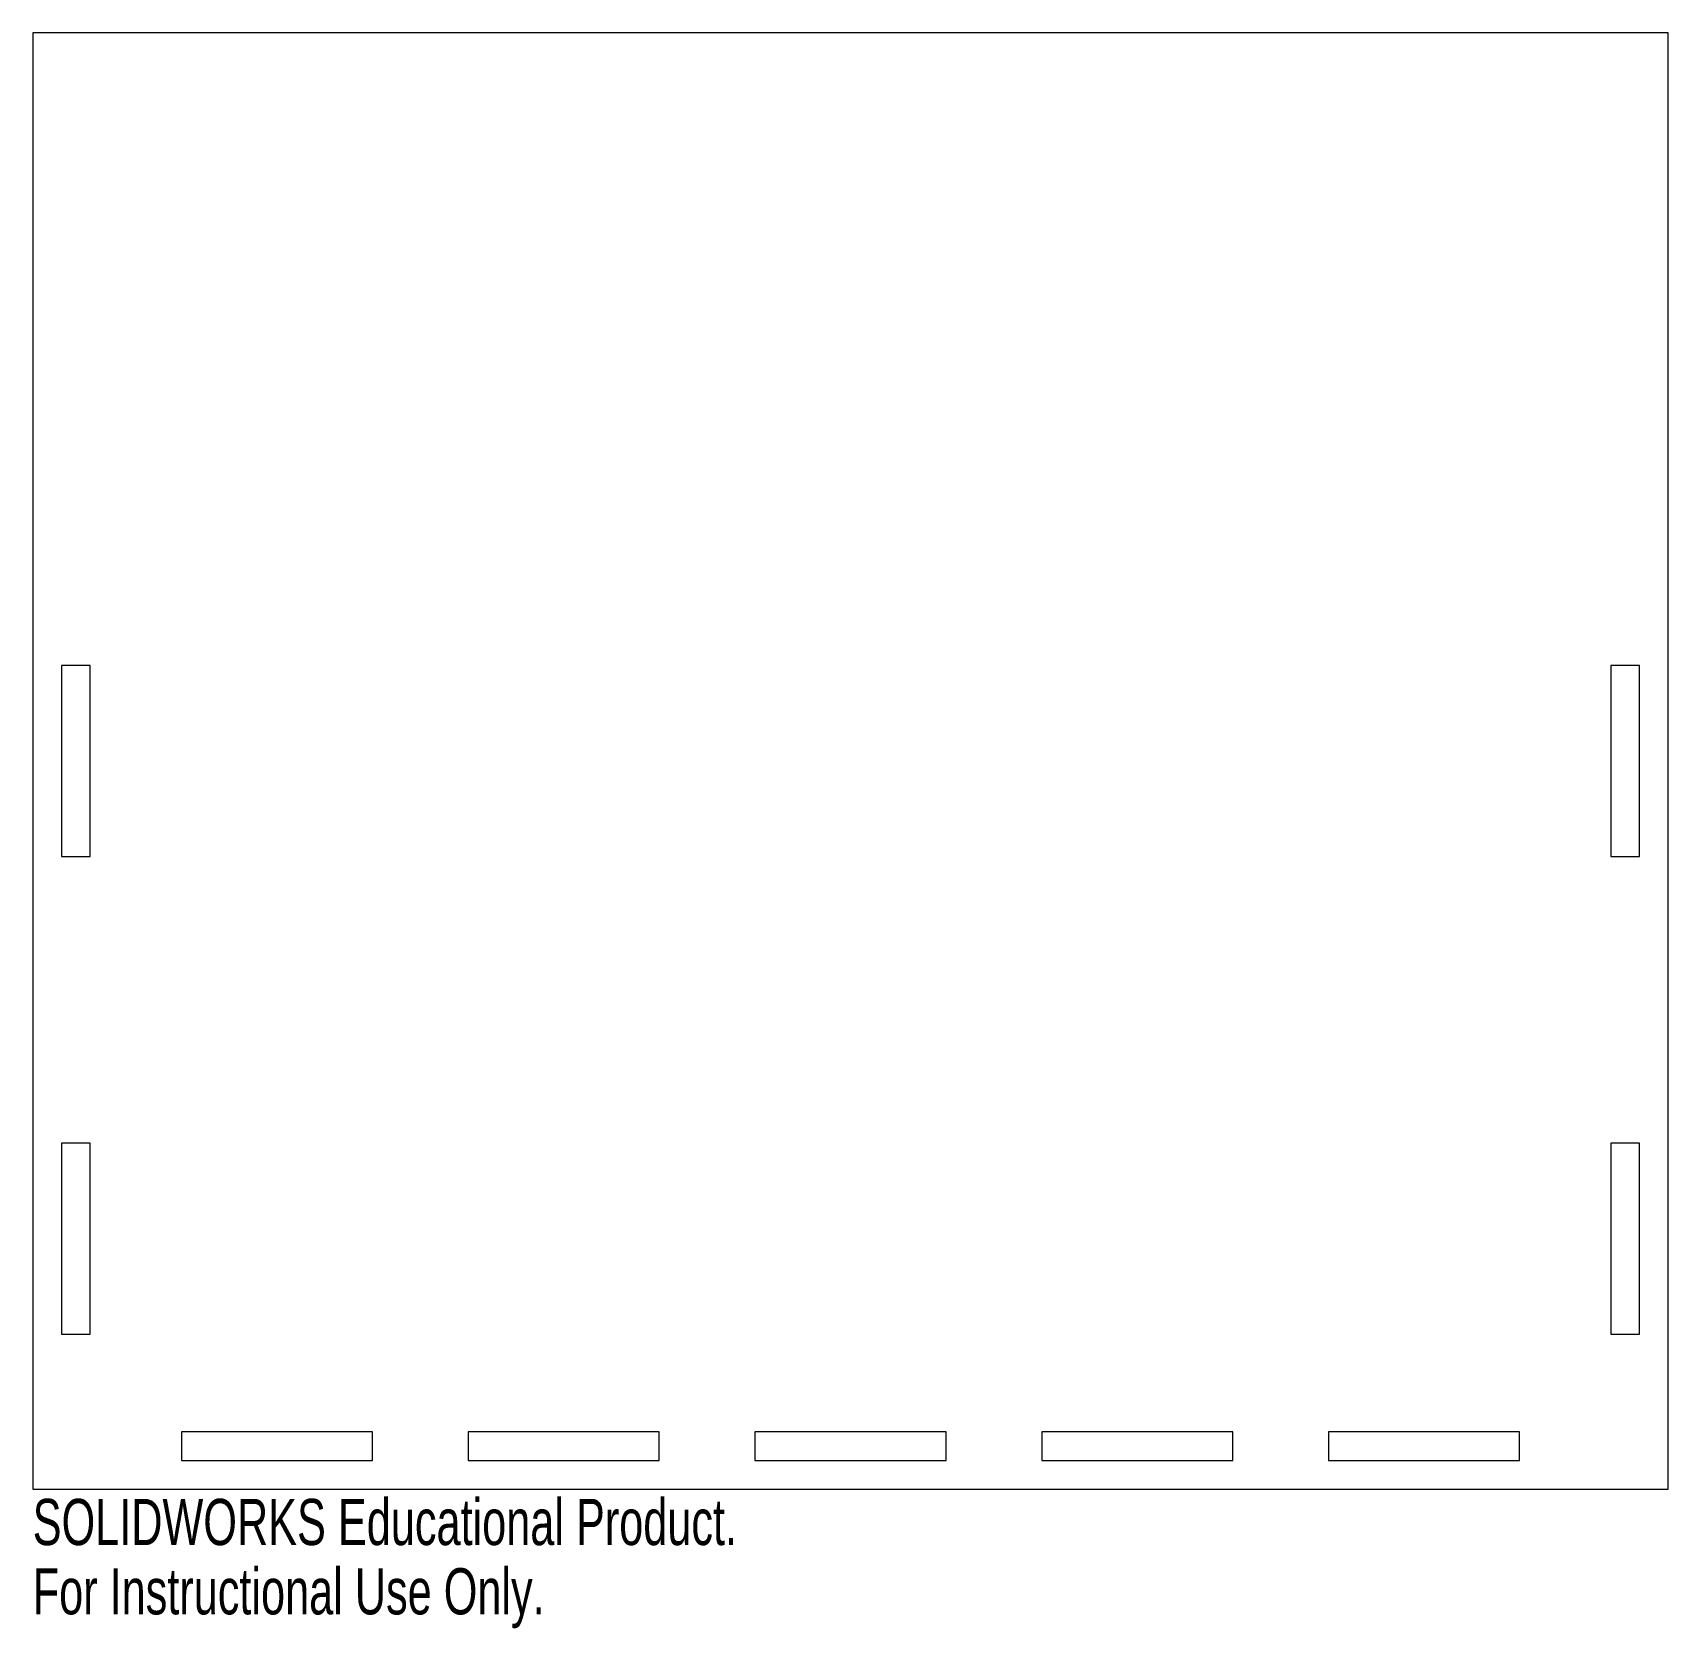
# Model space of a CAD drawing. Header units: millimetres. Extents: x -86 to 86, y -91 to 76.
import ezdxf

# ---------------------------------------------------------------- set-up
doc = ezdxf.new("R2010")
doc.units = ezdxf.units.MM
doc.styles.add('SLDTEXTSTYLE0', font='TXT', dxfattribs={"width": 0.7})

msp = doc.modelspace()

# ---------------------------------------------------------------- linework, layer by layer
at = {"color": 7, "linetype": 'Continuous', "lineweight": 15}
for p, q in [((85.55, 76.2), (-85.55, 76.2)), ((-85.55, 76.2), (-85.55, -76.2)), ((85.55, -76.2), (85.55, 76.2)), ((-82.55, 10), (-82.55, -10)), ((-79.55, 10), (-82.55, 10)), ((-79.55, -10), (-79.55, 10)), ((82.55, 10), (79.55, 10)), ((79.55, 10), (79.55, -10)), ((82.55, -10), (82.55, 10)), ((-82.55, -10), (-79.55, -10)), ((79.55, -10), (82.55, -10)), ((-82.55, -40), (-82.55, -60)), ((-79.55, -40), (-82.55, -40)), ((-79.55, -60), (-79.55, -40)), ((82.55, -40), (79.55, -40)), ((79.55, -40), (79.55, -60)), ((82.55, -60), (82.55, -40)), ((-82.55, -60), (-79.55, -60)), ((79.55, -60), (82.55, -60)), ((-50, -70.2), (-70, -70.2)), ((-70, -70.2), (-70, -73.2)), ((-50, -73.2), (-50, -70.2)), ((-20, -70.2), (-40, -70.2)), ((-40, -70.2), (-40, -73.2)), ((-20, -73.2), (-20, -70.2)), ((-10, -70.2), (-10, -73.2)), ((10, -70.2), (-10, -70.2)), ((10, -73.2), (10, -70.2)), ((20, -70.2), (20, -73.2)), ((40, -70.2), (20, -70.2)), ((40, -73.2), (40, -70.2)), ((50, -70.2), (50, -73.2)), ((70, -70.2), (50, -70.2)), ((70, -73.2), (70, -70.2)), ((-70, -73.2), (-50, -73.2)), ((-40, -73.2), (-20, -73.2)), ((-10, -73.2), (10, -73.2)), ((20, -73.2), (40, -73.2)), ((50, -73.2), (70, -73.2)), ((-85.55, -76.2), (85.55, -76.2))]:
    msp.add_line(p, q, dxfattribs=at)

# ---------------------------------------------------------------- texts
at = {"color": 7, "linetype": 'Continuous', "char_height": 4.8336, "attachment_point": 1, "style": 'SLDTEXTSTYLE0'}
for s, insert in [('SOLIDWORKS Educational Product.', (-85.55, -77.22)), ('For Instructional Use Only.', (-85.55, -84.47))]:
    msp.add_mtext(s, dxfattribs=dict(at, insert=insert))

doc.saveas('drawing.dxf')
